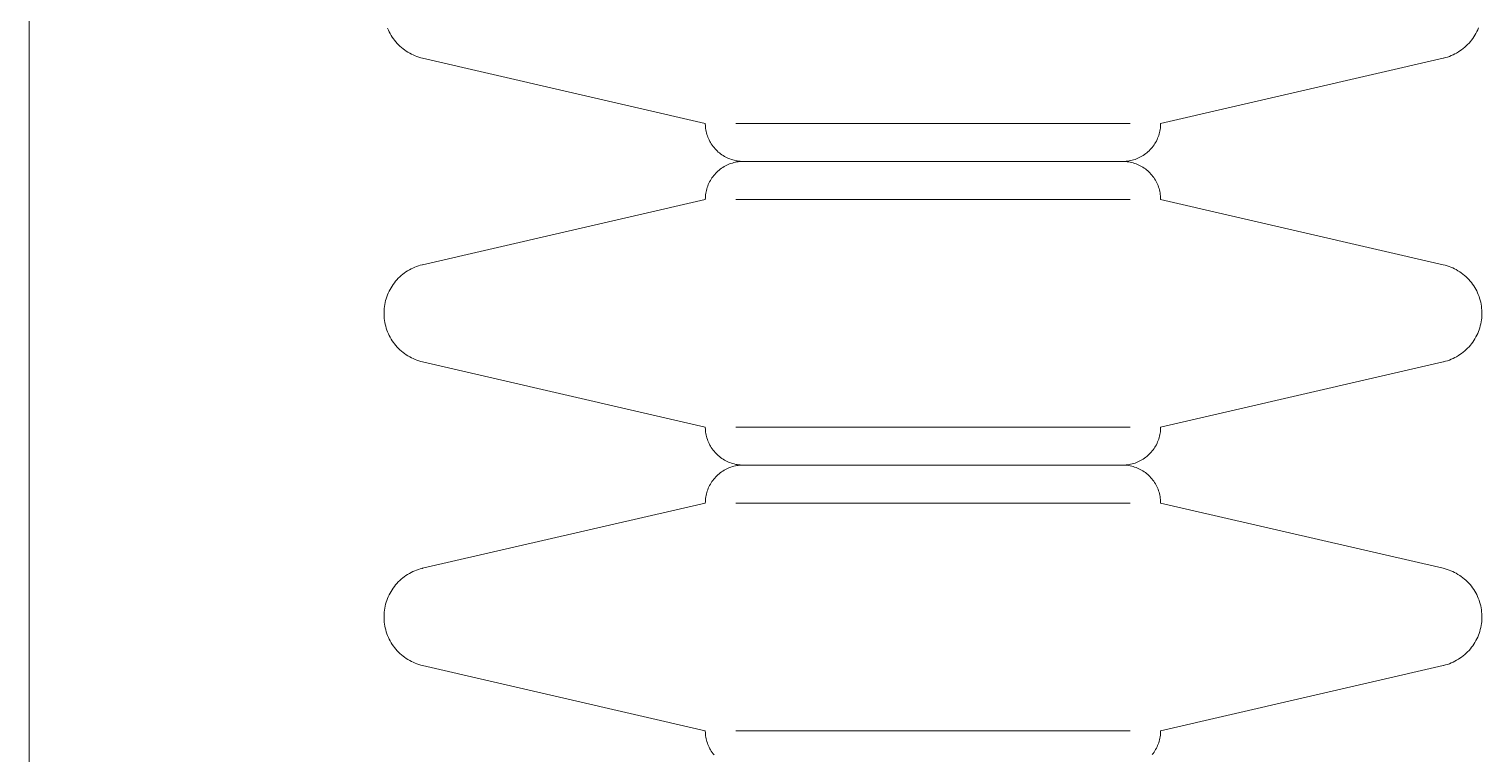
# Model space of a CAD drawing. Header units: inches. Extents: x 11834 to 13024, y -8101 to -6934.
# Drawn here: x 12424.883 to 12427.276, y -7345.261 to -7344.067 of the extents above; entities that cross this region are included whole.
import ezdxf

# ---------------------------------------------------------------- set-up
doc = ezdxf.new("R2010")
doc.units = ezdxf.units.IN
doc.header["$MEASUREMENT"] = 0
doc.layers.add('A-GENM', color=13, linetype='Continuous', lineweight=9)

# ---------------------------------------------------------------- blocks, each defined once
blk = doc.blocks.new('Foosball Table - Foosball Table-6977012-FIRST FLOOR POWER _ SIGNAL')
at = {"layer": 'A-GENM'}
for p, q in [((-28, 12.0221), (-28, -12.0221)), ((-27.3517, 2.42), (-26.8861, 2.3125)), ((-26.1361, 2.3125), (-25.6705, 2.42)), ((-26.8358, 2.3125), (-26.5111, 2.3125)), ((-26.5111, 2.3125), (-26.1863, 2.3125)), ((-26.8861, 2.1875), (-27.3517, 2.08)), ((-26.8358, 2.1875), (-26.5111, 2.1875)), ((-26.5111, 2.1875), (-26.1863, 2.1875)), ((-25.6705, 2.08), (-26.1361, 2.1875)), ((-27.3517, 1.92), (-26.8861, 1.8125)), ((-26.1361, 1.8125), (-25.6705, 1.92)), ((-26.8358, 1.8125), (-26.5111, 1.8125)), ((-26.5111, 1.8125), (-26.1863, 1.8125)), ((-26.8861, 1.6875), (-27.3517, 1.58)), ((-26.8358, 1.6875), (-26.5111, 1.6875)), ((-26.5111, 1.6875), (-26.1863, 1.6875)), ((-25.6705, 1.58), (-26.1361, 1.6875)), ((-27.3517, 1.42), (-26.8861, 1.3125)), ((-26.1361, 1.3125), (-25.6705, 1.42)), ((-26.8358, 1.3125), (-26.5111, 1.3125)), ((-26.5111, 1.3125), (-26.1863, 1.3125))]:
    blk.add_line(p, q, dxfattribs=at)
at = {"layer": 'A-GENM', "flags": 128}
for points in [[(-27.3517, 2.42), (-27.3548, 2.4208), (-27.358, 2.4217), (-27.3611, 2.4228), (-27.3642, 2.424), (-27.3672, 2.4253), (-27.3701, 2.4267), (-27.373, 2.4282), (-27.3759, 2.4299), (-27.3787, 2.4316), (-27.3814, 2.4335), (-27.384, 2.4355), (-27.3865, 2.4376), (-27.389, 2.4397), (-27.3913, 2.442), (-27.3936, 2.4444), (-27.3958, 2.4469), (-27.3979, 2.4494), (-27.3998, 2.452), (-27.4017, 2.4547), (-27.4034, 2.4575), (-27.4051, 2.4604), (-27.4066, 2.4633), (-27.408, 2.4662), (-27.4093, 2.4692)], [(-25.6126, 2.4698), (-25.6138, 2.4668), (-25.6152, 2.4638), (-25.6167, 2.4609), (-25.6184, 2.4581), (-25.6201, 2.4553), (-25.6219, 2.4525), (-25.6239, 2.4499), (-25.6259, 2.4473), (-25.6281, 2.4449), (-25.6304, 2.4425), (-25.6327, 2.4402), (-25.6351, 2.438), (-25.6377, 2.4359), (-25.6403, 2.4339), (-25.643, 2.432), (-25.6457, 2.4302), (-25.6485, 2.4285), (-25.6514, 2.427), (-25.6544, 2.4255), (-25.6574, 2.4242), (-25.6604, 2.423), (-25.6635, 2.4219), (-25.6667, 2.421), (-25.6699, 2.4201), (-25.6705, 2.42)], [(-26.8236, 2.25), (-26.8261, 2.25), (-26.8286, 2.2502), (-26.8311, 2.2504), (-26.8335, 2.2508), (-26.836, 2.2512), (-26.8384, 2.2518), (-26.8408, 2.2524), (-26.8432, 2.2532), (-26.8456, 2.254), (-26.8479, 2.2549), (-26.8502, 2.256), (-26.8524, 2.2571), (-26.8546, 2.2583), (-26.8568, 2.2595), (-26.8589, 2.2609), (-26.8609, 2.2624), (-26.8629, 2.2639), (-26.8648, 2.2655), (-26.8666, 2.2672), (-26.8684, 2.269), (-26.8701, 2.2708), (-26.8717, 2.2727), (-26.8733, 2.2746), (-26.8748, 2.2767), (-26.8762, 2.2787), (-26.8775, 2.2809), (-26.8787, 2.283), (-26.8798, 2.2853), (-26.8809, 2.2875), (-26.8818, 2.2899), (-26.8827, 2.2922), (-26.8834, 2.2946), (-26.8841, 2.297), (-26.8847, 2.2994), (-26.8852, 2.3019), (-26.8855, 2.3043), (-26.8858, 2.3068), (-26.886, 2.3093), (-26.8861, 2.3118), (-26.8861, 2.3125)], [(-26.1361, 2.3125), (-26.1361, 2.31), (-26.1363, 2.3075), (-26.1365, 2.305), (-26.1369, 2.3025), (-26.1373, 2.3001), (-26.1379, 2.2976), (-26.1385, 2.2952), (-26.1392, 2.2928), (-26.1401, 2.2905), (-26.141, 2.2882), (-26.142, 2.2859), (-26.1431, 2.2836), (-26.1443, 2.2814), (-26.1456, 2.2793), (-26.147, 2.2772), (-26.1484, 2.2752), (-26.15, 2.2732), (-26.1516, 2.2713), (-26.1533, 2.2694), (-26.155, 2.2677), (-26.1569, 2.266), (-26.1587, 2.2643), (-26.1607, 2.2628), (-26.1627, 2.2613), (-26.1648, 2.2599), (-26.1669, 2.2586), (-26.1691, 2.2574), (-26.1713, 2.2562), (-26.1736, 2.2552), (-26.1759, 2.2542), (-26.1783, 2.2534), (-26.1807, 2.2526), (-26.1831, 2.252), (-26.1855, 2.2514), (-26.1879, 2.2509), (-26.1904, 2.2505), (-26.1929, 2.2503), (-26.1954, 2.2501), (-26.1979, 2.25), (-26.1986, 2.25)], [(-26.8861, 2.1875), (-26.886, 2.19), (-26.8859, 2.1925), (-26.8856, 2.195), (-26.8853, 2.1975), (-26.8848, 2.1999), (-26.8843, 2.2024), (-26.8836, 2.2048), (-26.8829, 2.2072), (-26.8821, 2.2095), (-26.8811, 2.2118), (-26.8801, 2.2141), (-26.879, 2.2164), (-26.8778, 2.2186), (-26.8765, 2.2207), (-26.8752, 2.2228), (-26.8737, 2.2248), (-26.8722, 2.2268), (-26.8706, 2.2287), (-26.8689, 2.2306), (-26.8671, 2.2323), (-26.8653, 2.234), (-26.8634, 2.2357), (-26.8614, 2.2372), (-26.8594, 2.2387), (-26.8573, 2.2401), (-26.8552, 2.2414), (-26.853, 2.2426), (-26.8508, 2.2438), (-26.8485, 2.2448), (-26.8462, 2.2458), (-26.8439, 2.2466), (-26.8415, 2.2474), (-26.8391, 2.248), (-26.8366, 2.2486), (-26.8342, 2.2491), (-26.8317, 2.2495), (-26.8292, 2.2497), (-26.8267, 2.2499), (-26.8242, 2.25), (-26.8236, 2.25)], [(-26.5111, 2.25), (-26.5236, 2.25), (-26.536, 2.25), (-26.5485, 2.25), (-26.5609, 2.25), (-26.5732, 2.25), (-26.5854, 2.25), (-26.5974, 2.25), (-26.6094, 2.25), (-26.6212, 2.25), (-26.6328, 2.25), (-26.6442, 2.25), (-26.6554, 2.25), (-26.6663, 2.25), (-26.6771, 2.25), (-26.6875, 2.25), (-26.6977, 2.25), (-26.7076, 2.25), (-26.7171, 2.25), (-26.7264, 2.25), (-26.7352, 2.25), (-26.7438, 2.25), (-26.7519, 2.25), (-26.7597, 2.25), (-26.7671, 2.25), (-26.774, 2.25), (-26.7806, 2.25), (-26.7867, 2.25), (-26.7924, 2.25), (-26.7976, 2.25), (-26.8023, 2.25), (-26.8066, 2.25), (-26.8105, 2.25), (-26.8138, 2.25), (-26.8167, 2.25), (-26.819, 2.25), (-26.8209, 2.25), (-26.8223, 2.25), (-26.8232, 2.25), (-26.8236, 2.25)], [(-26.8236, 2.25), (-26.8233, 2.25), (-26.8226, 2.25), (-26.8213, 2.25), (-26.8196, 2.25), (-26.8173, 2.25), (-26.8146, 2.25), (-26.8114, 2.25), (-26.8077, 2.25), (-26.8035, 2.25), (-26.7989, 2.25), (-26.7938, 2.25), (-26.7883, 2.25), (-26.7823, 2.25), (-26.7758, 2.25), (-26.769, 2.25), (-26.7617, 2.25), (-26.7541, 2.25), (-26.746, 2.25), (-26.7376, 2.25), (-26.7288, 2.25), (-26.7197, 2.25), (-26.7102, 2.25), (-26.7004, 2.25), (-26.6903, 2.25), (-26.6799, 2.25), (-26.6693, 2.25), (-26.6584, 2.25), (-26.6472, 2.25), (-26.6359, 2.25)], [(-26.6328, 2.25), (-26.6442, 2.25), (-26.6554, 2.25), (-26.6663, 2.25), (-26.6771, 2.25), (-26.6875, 2.25), (-26.6977, 2.25), (-26.7076, 2.25), (-26.7171, 2.25), (-26.7264, 2.25), (-26.7352, 2.25), (-26.7438, 2.25), (-26.7519, 2.25), (-26.7597, 2.25), (-26.7671, 2.25), (-26.774, 2.25), (-26.7806, 2.25), (-26.7867, 2.25), (-26.7924, 2.25), (-26.7976, 2.25), (-26.8023, 2.25), (-26.8066, 2.25), (-26.8105, 2.25), (-26.8138, 2.25), (-26.8167, 2.25), (-26.819, 2.25), (-26.8209, 2.25), (-26.8223, 2.25), (-26.8232, 2.25), (-26.8236, 2.25)], [(-26.8236, 2.25), (-26.8233, 2.25), (-26.8226, 2.25), (-26.8213, 2.25), (-26.8196, 2.25), (-26.8173, 2.25), (-26.8146, 2.25), (-26.8114, 2.25), (-26.8077, 2.25), (-26.8035, 2.25), (-26.7989, 2.25), (-26.7938, 2.25), (-26.7883, 2.25), (-26.7823, 2.25), (-26.7758, 2.25), (-26.769, 2.25), (-26.7617, 2.25), (-26.7541, 2.25), (-26.746, 2.25), (-26.7376, 2.25), (-26.7288, 2.25), (-26.7197, 2.25), (-26.7102, 2.25), (-26.7004, 2.25), (-26.6903, 2.25), (-26.6799, 2.25), (-26.6693, 2.25), (-26.6584, 2.25), (-26.6472, 2.25), (-26.6359, 2.25), (-26.6243, 2.25), (-26.6126, 2.25), (-26.6007, 2.25), (-26.5886, 2.25), (-26.5765, 2.25), (-26.5642, 2.25), (-26.5518, 2.25), (-26.5394, 2.25), (-26.5269, 2.25), (-26.5144, 2.25), (-26.5111, 2.25)], [(-26.1986, 2.25), (-26.1988, 2.25), (-26.1996, 2.25), (-26.2008, 2.25), (-26.2026, 2.25), (-26.2048, 2.25), (-26.2075, 2.25), (-26.2107, 2.25), (-26.2144, 2.25), (-26.2186, 2.25), (-26.2232, 2.25), (-26.2283, 2.25), (-26.2339, 2.25), (-26.2399, 2.25), (-26.2463, 2.25), (-26.2532, 2.25), (-26.2604, 2.25), (-26.2681, 2.25), (-26.2761, 2.25), (-26.2846, 2.25), (-26.2933, 2.25), (-26.3025, 2.25), (-26.312, 2.25), (-26.3218, 2.25), (-26.3318, 2.25), (-26.3422, 2.25), (-26.3529, 2.25), (-26.3638, 2.25), (-26.3749, 2.25), (-26.3863, 2.25), (-26.3978, 2.25), (-26.4096, 2.25), (-26.4215, 2.25), (-26.4335, 2.25), (-26.4457, 2.25), (-26.458, 2.25), (-26.4703, 2.25), (-26.4827, 2.25), (-26.4952, 2.25), (-26.5077, 2.25), (-26.5111, 2.25)], [(-26.5111, 2.25), (-26.4986, 2.25), (-26.4861, 2.25), (-26.4737, 2.25), (-26.4613, 2.25), (-26.449, 2.25), (-26.4368, 2.25), (-26.4247, 2.25), (-26.4128, 2.25), (-26.401, 2.25), (-26.3894, 2.25), (-26.378, 2.25), (-26.3668, 2.25), (-26.3558, 2.25), (-26.3451, 2.25), (-26.3346, 2.25), (-26.3244, 2.25), (-26.3146, 2.25), (-26.305, 2.25), (-26.2958, 2.25), (-26.2869, 2.25), (-26.2784, 2.25), (-26.2702, 2.25), (-26.2624, 2.25), (-26.2551, 2.25), (-26.2481, 2.25), (-26.2416, 2.25), (-26.2355, 2.25), (-26.2298, 2.25), (-26.2246, 2.25), (-26.2198, 2.25), (-26.2155, 2.25), (-26.2117, 2.25), (-26.2083, 2.25), (-26.2055, 2.25), (-26.2031, 2.25), (-26.2012, 2.25), (-26.1999, 2.25), (-26.199, 2.25), (-26.1986, 2.25)], [(-26.3894, 2.25), (-26.378, 2.25), (-26.3668, 2.25), (-26.3558, 2.25), (-26.3451, 2.25), (-26.3346, 2.25), (-26.3244, 2.25), (-26.3146, 2.25), (-26.305, 2.25), (-26.2958, 2.25), (-26.2869, 2.25), (-26.2784, 2.25), (-26.2702, 2.25), (-26.2624, 2.25), (-26.2551, 2.25), (-26.2481, 2.25), (-26.2416, 2.25), (-26.2355, 2.25), (-26.2298, 2.25), (-26.2246, 2.25), (-26.2198, 2.25), (-26.2155, 2.25), (-26.2117, 2.25), (-26.2083, 2.25), (-26.2055, 2.25), (-26.2031, 2.25), (-26.2012, 2.25), (-26.1999, 2.25), (-26.199, 2.25), (-26.1986, 2.25)], [(-26.1986, 2.25), (-26.1988, 2.25), (-26.1996, 2.25), (-26.2008, 2.25), (-26.2026, 2.25), (-26.2048, 2.25), (-26.2075, 2.25), (-26.2107, 2.25), (-26.2144, 2.25), (-26.2186, 2.25), (-26.2232, 2.25), (-26.2283, 2.25), (-26.2339, 2.25), (-26.2399, 2.25), (-26.2463, 2.25), (-26.2532, 2.25), (-26.2604, 2.25), (-26.2681, 2.25), (-26.2761, 2.25), (-26.2846, 2.25), (-26.2933, 2.25), (-26.3025, 2.25), (-26.312, 2.25), (-26.3218, 2.25), (-26.3318, 2.25), (-26.3422, 2.25), (-26.3529, 2.25), (-26.3638, 2.25), (-26.3749, 2.25), (-26.3863, 2.25)], [(-26.1986, 2.25), (-26.1961, 2.25), (-26.1936, 2.2498), (-26.1911, 2.2496), (-26.1886, 2.2492), (-26.1862, 2.2488), (-26.1837, 2.2482), (-26.1813, 2.2476), (-26.1789, 2.2468), (-26.1766, 2.246), (-26.1742, 2.2451), (-26.1719, 2.244), (-26.1697, 2.2429), (-26.1675, 2.2417), (-26.1654, 2.2405), (-26.1633, 2.2391), (-26.1612, 2.2376), (-26.1593, 2.2361), (-26.1574, 2.2345), (-26.1555, 2.2328), (-26.1537, 2.231), (-26.152, 2.2292), (-26.1504, 2.2273), (-26.1488, 2.2254), (-26.1474, 2.2233), (-26.146, 2.2213), (-26.1447, 2.2191), (-26.1434, 2.217), (-26.1423, 2.2147), (-26.1413, 2.2125), (-26.1403, 2.2101), (-26.1395, 2.2078), (-26.1387, 2.2054), (-26.138, 2.203), (-26.1375, 2.2006), (-26.137, 2.1981), (-26.1366, 2.1957), (-26.1363, 2.1932), (-26.1362, 2.1907), (-26.1361, 2.1882), (-26.1361, 2.1875)], [(-27.3517, 1.92), (-27.3548, 1.9208), (-27.358, 1.9217), (-27.3611, 1.9228), (-27.3642, 1.924), (-27.3672, 1.9253), (-27.3701, 1.9267), (-27.373, 1.9282), (-27.3759, 1.9299), (-27.3787, 1.9316), (-27.3814, 1.9335), (-27.384, 1.9355), (-27.3865, 1.9376), (-27.389, 1.9397), (-27.3913, 1.942), (-27.3936, 1.9444), (-27.3958, 1.9469), (-27.3979, 1.9494), (-27.3998, 1.952), (-27.4017, 1.9547), (-27.4034, 1.9575), (-27.4051, 1.9604), (-27.4066, 1.9633), (-27.408, 1.9662), (-27.4093, 1.9692), (-27.4105, 1.9723), (-27.4115, 1.9754), (-27.4125, 1.9786), (-27.4132, 1.9818), (-27.4139, 1.985), (-27.4145, 1.9882), (-27.4149, 1.9915), (-27.4151, 1.9948), (-27.4153, 1.998), (-27.4153, 2.0013), (-27.4152, 2.0046), (-27.4149, 2.0079), (-27.4145, 2.0111), (-27.414, 2.0144), (-27.4134, 2.0176), (-27.4126, 2.0208), (-27.4117, 2.024), (-27.4107, 2.0271), (-27.4096, 2.0302), (-27.4083, 2.0332), (-27.4069, 2.0362), (-27.4054, 2.0391), (-27.4038, 2.0419), (-27.402, 2.0447), (-27.4002, 2.0475), (-27.3983, 2.0501), (-27.3962, 2.0527), (-27.394, 2.0551), (-27.3918, 2.0575), (-27.3894, 2.0598), (-27.387, 2.062), (-27.3845, 2.0641), (-27.3819, 2.0661), (-27.3792, 2.068), (-27.3764, 2.0698), (-27.3736, 2.0715), (-27.3707, 2.073), (-27.3678, 2.0745), (-27.3648, 2.0758), (-27.3617, 2.077), (-27.3586, 2.0781), (-27.3555, 2.079), (-27.3523, 2.0799), (-27.3517, 2.08)], [(-25.6705, 2.08), (-25.6673, 2.0792), (-25.6642, 2.0783), (-25.661, 2.0772), (-25.658, 2.076), (-25.655, 2.0747), (-25.652, 2.0733), (-25.6491, 2.0718), (-25.6463, 2.0701), (-25.6435, 2.0684), (-25.6408, 2.0665), (-25.6382, 2.0645), (-25.6356, 2.0624), (-25.6332, 2.0603), (-25.6308, 2.058), (-25.6285, 2.0556), (-25.6264, 2.0531), (-25.6243, 2.0506), (-25.6223, 2.048), (-25.6204, 2.0453), (-25.6187, 2.0425), (-25.617, 2.0396), (-25.6155, 2.0367), (-25.6141, 2.0338), (-25.6128, 2.0308), (-25.6116, 2.0277), (-25.6106, 2.0246), (-25.6097, 2.0214), (-25.6089, 2.0182), (-25.6082, 2.015), (-25.6077, 2.0118), (-25.6073, 2.0085), (-25.607, 2.0052), (-25.6069, 2.002), (-25.6069, 1.9987), (-25.607, 1.9954), (-25.6072, 1.9921), (-25.6076, 1.9889), (-25.6081, 1.9856), (-25.6088, 1.9824), (-25.6095, 1.9792), (-25.6104, 1.976), (-25.6114, 1.9729), (-25.6126, 1.9698), (-25.6138, 1.9668), (-25.6152, 1.9638), (-25.6167, 1.9609), (-25.6184, 1.9581), (-25.6201, 1.9553), (-25.6219, 1.9525), (-25.6239, 1.9499), (-25.6259, 1.9473), (-25.6281, 1.9449), (-25.6304, 1.9425), (-25.6327, 1.9402), (-25.6351, 1.938), (-25.6377, 1.9359), (-25.6403, 1.9339), (-25.643, 1.932), (-25.6457, 1.9302), (-25.6485, 1.9285), (-25.6514, 1.927), (-25.6544, 1.9255), (-25.6574, 1.9242), (-25.6604, 1.923), (-25.6635, 1.9219), (-25.6667, 1.921), (-25.6699, 1.9201), (-25.6705, 1.92)], [(-26.8236, 1.75), (-26.8261, 1.75), (-26.8286, 1.7502), (-26.8311, 1.7504), (-26.8335, 1.7508), (-26.836, 1.7512), (-26.8384, 1.7518), (-26.8408, 1.7524), (-26.8432, 1.7532), (-26.8456, 1.754), (-26.8479, 1.7549), (-26.8502, 1.756), (-26.8524, 1.7571), (-26.8546, 1.7583), (-26.8568, 1.7595), (-26.8589, 1.7609), (-26.8609, 1.7624), (-26.8629, 1.7639), (-26.8648, 1.7655), (-26.8666, 1.7672), (-26.8684, 1.769), (-26.8701, 1.7708), (-26.8717, 1.7727), (-26.8733, 1.7746), (-26.8748, 1.7767), (-26.8762, 1.7787), (-26.8775, 1.7809), (-26.8787, 1.783), (-26.8798, 1.7853), (-26.8809, 1.7875), (-26.8818, 1.7899), (-26.8827, 1.7922), (-26.8834, 1.7946), (-26.8841, 1.797), (-26.8847, 1.7994), (-26.8852, 1.8019), (-26.8855, 1.8043), (-26.8858, 1.8068), (-26.886, 1.8093), (-26.8861, 1.8118), (-26.8861, 1.8125)], [(-26.1361, 1.8125), (-26.1361, 1.81), (-26.1363, 1.8075), (-26.1365, 1.805), (-26.1369, 1.8025), (-26.1373, 1.8001), (-26.1379, 1.7976), (-26.1385, 1.7952), (-26.1392, 1.7928), (-26.1401, 1.7905), (-26.141, 1.7882), (-26.142, 1.7859), (-26.1431, 1.7836), (-26.1443, 1.7814), (-26.1456, 1.7793), (-26.147, 1.7772), (-26.1484, 1.7752), (-26.15, 1.7732), (-26.1516, 1.7713), (-26.1533, 1.7694), (-26.155, 1.7677), (-26.1569, 1.766), (-26.1587, 1.7643), (-26.1607, 1.7628), (-26.1627, 1.7613), (-26.1648, 1.7599), (-26.1669, 1.7586), (-26.1691, 1.7574), (-26.1713, 1.7562), (-26.1736, 1.7552), (-26.1759, 1.7542), (-26.1783, 1.7534), (-26.1807, 1.7526), (-26.1831, 1.752), (-26.1855, 1.7514), (-26.1879, 1.7509), (-26.1904, 1.7505), (-26.1929, 1.7503), (-26.1954, 1.7501), (-26.1979, 1.75), (-26.1986, 1.75)], [(-26.8861, 1.6875), (-26.886, 1.69), (-26.8859, 1.6925), (-26.8856, 1.695), (-26.8853, 1.6975), (-26.8848, 1.6999), (-26.8843, 1.7024), (-26.8836, 1.7048), (-26.8829, 1.7072), (-26.8821, 1.7095), (-26.8811, 1.7118), (-26.8801, 1.7141), (-26.879, 1.7164), (-26.8778, 1.7186), (-26.8765, 1.7207), (-26.8752, 1.7228), (-26.8737, 1.7248), (-26.8722, 1.7268), (-26.8706, 1.7287), (-26.8689, 1.7306), (-26.8671, 1.7323), (-26.8653, 1.734), (-26.8634, 1.7357), (-26.8614, 1.7372), (-26.8594, 1.7387), (-26.8573, 1.7401), (-26.8552, 1.7414), (-26.853, 1.7426), (-26.8508, 1.7438), (-26.8485, 1.7448), (-26.8462, 1.7458), (-26.8439, 1.7466), (-26.8415, 1.7474), (-26.8391, 1.748), (-26.8366, 1.7486), (-26.8342, 1.7491), (-26.8317, 1.7495), (-26.8292, 1.7497), (-26.8267, 1.7499), (-26.8242, 1.75), (-26.8236, 1.75)], [(-26.5111, 1.75), (-26.5236, 1.75), (-26.536, 1.75), (-26.5485, 1.75), (-26.5609, 1.75), (-26.5732, 1.75), (-26.5854, 1.75), (-26.5974, 1.75), (-26.6094, 1.75), (-26.6212, 1.75), (-26.6328, 1.75), (-26.6442, 1.75), (-26.6554, 1.75), (-26.6663, 1.75), (-26.6771, 1.75), (-26.6875, 1.75), (-26.6977, 1.75), (-26.7076, 1.75), (-26.7171, 1.75), (-26.7264, 1.75), (-26.7352, 1.75), (-26.7438, 1.75), (-26.7519, 1.75), (-26.7597, 1.75), (-26.7671, 1.75), (-26.774, 1.75), (-26.7806, 1.75), (-26.7867, 1.75), (-26.7924, 1.75), (-26.7976, 1.75), (-26.8023, 1.75), (-26.8066, 1.75), (-26.8105, 1.75), (-26.8138, 1.75), (-26.8167, 1.75), (-26.819, 1.75), (-26.8209, 1.75), (-26.8223, 1.75), (-26.8232, 1.75), (-26.8236, 1.75)], [(-26.8236, 1.75), (-26.8233, 1.75), (-26.8226, 1.75), (-26.8213, 1.75), (-26.8196, 1.75), (-26.8173, 1.75), (-26.8146, 1.75), (-26.8114, 1.75), (-26.8077, 1.75), (-26.8035, 1.75), (-26.7989, 1.75), (-26.7938, 1.75), (-26.7883, 1.75), (-26.7823, 1.75), (-26.7758, 1.75), (-26.769, 1.75), (-26.7617, 1.75), (-26.7541, 1.75), (-26.746, 1.75), (-26.7376, 1.75), (-26.7288, 1.75), (-26.7197, 1.75), (-26.7102, 1.75), (-26.7004, 1.75), (-26.6903, 1.75), (-26.6799, 1.75), (-26.6693, 1.75), (-26.6584, 1.75), (-26.6472, 1.75), (-26.6359, 1.75)], [(-26.6328, 1.75), (-26.6442, 1.75), (-26.6554, 1.75), (-26.6663, 1.75), (-26.6771, 1.75), (-26.6875, 1.75), (-26.6977, 1.75), (-26.7076, 1.75), (-26.7171, 1.75), (-26.7264, 1.75), (-26.7352, 1.75), (-26.7438, 1.75), (-26.7519, 1.75), (-26.7597, 1.75), (-26.7671, 1.75), (-26.774, 1.75), (-26.7806, 1.75), (-26.7867, 1.75), (-26.7924, 1.75), (-26.7976, 1.75), (-26.8023, 1.75), (-26.8066, 1.75), (-26.8105, 1.75), (-26.8138, 1.75), (-26.8167, 1.75), (-26.819, 1.75), (-26.8209, 1.75), (-26.8223, 1.75), (-26.8232, 1.75), (-26.8236, 1.75)], [(-26.8236, 1.75), (-26.8233, 1.75), (-26.8226, 1.75), (-26.8213, 1.75), (-26.8196, 1.75), (-26.8173, 1.75), (-26.8146, 1.75), (-26.8114, 1.75), (-26.8077, 1.75), (-26.8035, 1.75), (-26.7989, 1.75), (-26.7938, 1.75), (-26.7883, 1.75), (-26.7823, 1.75), (-26.7758, 1.75), (-26.769, 1.75), (-26.7617, 1.75), (-26.7541, 1.75), (-26.746, 1.75), (-26.7376, 1.75), (-26.7288, 1.75), (-26.7197, 1.75), (-26.7102, 1.75), (-26.7004, 1.75), (-26.6903, 1.75), (-26.6799, 1.75), (-26.6693, 1.75), (-26.6584, 1.75), (-26.6472, 1.75), (-26.6359, 1.75), (-26.6243, 1.75), (-26.6126, 1.75), (-26.6007, 1.75), (-26.5886, 1.75), (-26.5765, 1.75), (-26.5642, 1.75), (-26.5518, 1.75), (-26.5394, 1.75), (-26.5269, 1.75), (-26.5144, 1.75), (-26.5111, 1.75)], [(-26.1986, 1.75), (-26.1988, 1.75), (-26.1996, 1.75), (-26.2008, 1.75), (-26.2026, 1.75), (-26.2048, 1.75), (-26.2075, 1.75), (-26.2107, 1.75), (-26.2144, 1.75), (-26.2186, 1.75), (-26.2232, 1.75), (-26.2283, 1.75), (-26.2339, 1.75), (-26.2399, 1.75), (-26.2463, 1.75), (-26.2532, 1.75), (-26.2604, 1.75), (-26.2681, 1.75), (-26.2761, 1.75), (-26.2846, 1.75), (-26.2933, 1.75), (-26.3025, 1.75), (-26.312, 1.75), (-26.3218, 1.75), (-26.3318, 1.75), (-26.3422, 1.75), (-26.3529, 1.75), (-26.3638, 1.75), (-26.3749, 1.75), (-26.3863, 1.75), (-26.3978, 1.75), (-26.4096, 1.75), (-26.4215, 1.75), (-26.4335, 1.75), (-26.4457, 1.75), (-26.458, 1.75), (-26.4703, 1.75), (-26.4827, 1.75), (-26.4952, 1.75), (-26.5077, 1.75), (-26.5111, 1.75)], [(-26.5111, 1.75), (-26.4986, 1.75), (-26.4861, 1.75), (-26.4737, 1.75), (-26.4613, 1.75), (-26.449, 1.75), (-26.4368, 1.75), (-26.4247, 1.75), (-26.4128, 1.75), (-26.401, 1.75), (-26.3894, 1.75), (-26.378, 1.75), (-26.3668, 1.75), (-26.3558, 1.75), (-26.3451, 1.75), (-26.3346, 1.75), (-26.3244, 1.75), (-26.3146, 1.75), (-26.305, 1.75), (-26.2958, 1.75), (-26.2869, 1.75), (-26.2784, 1.75), (-26.2702, 1.75), (-26.2624, 1.75), (-26.2551, 1.75), (-26.2481, 1.75), (-26.2416, 1.75), (-26.2355, 1.75), (-26.2298, 1.75), (-26.2246, 1.75), (-26.2198, 1.75), (-26.2155, 1.75), (-26.2117, 1.75), (-26.2083, 1.75), (-26.2055, 1.75), (-26.2031, 1.75), (-26.2012, 1.75), (-26.1999, 1.75), (-26.199, 1.75), (-26.1986, 1.75)], [(-26.3894, 1.75), (-26.378, 1.75), (-26.3668, 1.75), (-26.3558, 1.75), (-26.3451, 1.75), (-26.3346, 1.75), (-26.3244, 1.75), (-26.3146, 1.75), (-26.305, 1.75), (-26.2958, 1.75), (-26.2869, 1.75), (-26.2784, 1.75), (-26.2702, 1.75), (-26.2624, 1.75), (-26.2551, 1.75), (-26.2481, 1.75), (-26.2416, 1.75), (-26.2355, 1.75), (-26.2298, 1.75), (-26.2246, 1.75), (-26.2198, 1.75), (-26.2155, 1.75), (-26.2117, 1.75), (-26.2083, 1.75), (-26.2055, 1.75), (-26.2031, 1.75), (-26.2012, 1.75), (-26.1999, 1.75), (-26.199, 1.75), (-26.1986, 1.75)], [(-26.1986, 1.75), (-26.1988, 1.75), (-26.1996, 1.75), (-26.2008, 1.75), (-26.2026, 1.75), (-26.2048, 1.75), (-26.2075, 1.75), (-26.2107, 1.75), (-26.2144, 1.75), (-26.2186, 1.75), (-26.2232, 1.75), (-26.2283, 1.75), (-26.2339, 1.75), (-26.2399, 1.75), (-26.2463, 1.75), (-26.2532, 1.75), (-26.2604, 1.75), (-26.2681, 1.75), (-26.2761, 1.75), (-26.2846, 1.75), (-26.2933, 1.75), (-26.3025, 1.75), (-26.312, 1.75), (-26.3218, 1.75), (-26.3318, 1.75), (-26.3422, 1.75), (-26.3529, 1.75), (-26.3638, 1.75), (-26.3749, 1.75), (-26.3863, 1.75)], [(-26.1986, 1.75), (-26.1961, 1.75), (-26.1936, 1.7498), (-26.1911, 1.7496), (-26.1886, 1.7492), (-26.1862, 1.7488), (-26.1837, 1.7482), (-26.1813, 1.7476), (-26.1789, 1.7468), (-26.1766, 1.746), (-26.1742, 1.7451), (-26.1719, 1.744), (-26.1697, 1.7429), (-26.1675, 1.7417), (-26.1654, 1.7405), (-26.1633, 1.7391), (-26.1612, 1.7376), (-26.1593, 1.7361), (-26.1574, 1.7345), (-26.1555, 1.7328), (-26.1537, 1.731), (-26.152, 1.7292), (-26.1504, 1.7273), (-26.1488, 1.7254), (-26.1474, 1.7233), (-26.146, 1.7213), (-26.1447, 1.7191), (-26.1434, 1.717), (-26.1423, 1.7147), (-26.1413, 1.7125), (-26.1403, 1.7101), (-26.1395, 1.7078), (-26.1387, 1.7054), (-26.138, 1.703), (-26.1375, 1.7006), (-26.137, 1.6981), (-26.1366, 1.6957), (-26.1363, 1.6932), (-26.1362, 1.6907), (-26.1361, 1.6882), (-26.1361, 1.6875)], [(-27.3517, 1.42), (-27.3548, 1.4208), (-27.358, 1.4217), (-27.3611, 1.4228), (-27.3642, 1.424), (-27.3672, 1.4253), (-27.3701, 1.4267), (-27.373, 1.4282), (-27.3759, 1.4299), (-27.3787, 1.4316), (-27.3814, 1.4335), (-27.384, 1.4355), (-27.3865, 1.4376), (-27.389, 1.4397), (-27.3913, 1.442), (-27.3936, 1.4444), (-27.3958, 1.4469), (-27.3979, 1.4494), (-27.3998, 1.452), (-27.4017, 1.4547), (-27.4034, 1.4575), (-27.4051, 1.4604), (-27.4066, 1.4633), (-27.408, 1.4662), (-27.4093, 1.4692), (-27.4105, 1.4723), (-27.4115, 1.4754), (-27.4125, 1.4786), (-27.4132, 1.4818), (-27.4139, 1.485), (-27.4145, 1.4882), (-27.4149, 1.4915), (-27.4151, 1.4948), (-27.4153, 1.498), (-27.4153, 1.5013), (-27.4152, 1.5046), (-27.4149, 1.5079), (-27.4145, 1.5111), (-27.414, 1.5144), (-27.4134, 1.5176), (-27.4126, 1.5208), (-27.4117, 1.524), (-27.4107, 1.5271), (-27.4096, 1.5302), (-27.4083, 1.5332), (-27.4069, 1.5362), (-27.4054, 1.5391), (-27.4038, 1.5419), (-27.402, 1.5447), (-27.4002, 1.5475), (-27.3983, 1.5501), (-27.3962, 1.5527), (-27.394, 1.5551), (-27.3918, 1.5575), (-27.3894, 1.5598), (-27.387, 1.562), (-27.3845, 1.5641), (-27.3819, 1.5661), (-27.3792, 1.568), (-27.3764, 1.5698), (-27.3736, 1.5715), (-27.3707, 1.573), (-27.3678, 1.5745), (-27.3648, 1.5758), (-27.3617, 1.577), (-27.3586, 1.5781), (-27.3555, 1.579), (-27.3523, 1.5799), (-27.3517, 1.58)], [(-25.6705, 1.58), (-25.6673, 1.5792), (-25.6642, 1.5783), (-25.661, 1.5772), (-25.658, 1.576), (-25.655, 1.5747), (-25.652, 1.5733), (-25.6491, 1.5718), (-25.6463, 1.5701), (-25.6435, 1.5684), (-25.6408, 1.5665), (-25.6382, 1.5645), (-25.6356, 1.5624), (-25.6332, 1.5603), (-25.6308, 1.558), (-25.6285, 1.5556), (-25.6264, 1.5531), (-25.6243, 1.5506), (-25.6223, 1.548), (-25.6204, 1.5453), (-25.6187, 1.5425), (-25.617, 1.5396), (-25.6155, 1.5367), (-25.6141, 1.5338), (-25.6128, 1.5308), (-25.6116, 1.5277), (-25.6106, 1.5246), (-25.6097, 1.5214), (-25.6089, 1.5182), (-25.6082, 1.515), (-25.6077, 1.5118), (-25.6073, 1.5085), (-25.607, 1.5052), (-25.6069, 1.502), (-25.6069, 1.4987), (-25.607, 1.4954), (-25.6072, 1.4921), (-25.6076, 1.4889), (-25.6081, 1.4856), (-25.6088, 1.4824), (-25.6095, 1.4792), (-25.6104, 1.476), (-25.6114, 1.4729), (-25.6126, 1.4698), (-25.6138, 1.4668), (-25.6152, 1.4638), (-25.6167, 1.4609), (-25.6184, 1.4581), (-25.6201, 1.4553), (-25.6219, 1.4525), (-25.6239, 1.4499), (-25.6259, 1.4473), (-25.6281, 1.4449), (-25.6304, 1.4425), (-25.6327, 1.4402), (-25.6351, 1.438), (-25.6377, 1.4359), (-25.6403, 1.4339), (-25.643, 1.432), (-25.6457, 1.4302), (-25.6485, 1.4285), (-25.6514, 1.427), (-25.6544, 1.4255), (-25.6574, 1.4242), (-25.6604, 1.423), (-25.6635, 1.4219), (-25.6667, 1.421), (-25.6699, 1.4201), (-25.6705, 1.42)], [(-26.8717, 1.2727), (-26.8733, 1.2746), (-26.8748, 1.2767), (-26.8762, 1.2787), (-26.8775, 1.2809), (-26.8787, 1.283), (-26.8798, 1.2853), (-26.8809, 1.2875), (-26.8818, 1.2899), (-26.8827, 1.2922), (-26.8834, 1.2946), (-26.8841, 1.297), (-26.8847, 1.2994), (-26.8852, 1.3019), (-26.8855, 1.3043), (-26.8858, 1.3068), (-26.886, 1.3093), (-26.8861, 1.3118), (-26.8861, 1.3125)], [(-26.1361, 1.3125), (-26.1361, 1.31), (-26.1363, 1.3075), (-26.1365, 1.305), (-26.1369, 1.3025), (-26.1373, 1.3001), (-26.1379, 1.2976), (-26.1385, 1.2952), (-26.1392, 1.2928), (-26.1401, 1.2905), (-26.141, 1.2882), (-26.142, 1.2859), (-26.1431, 1.2836), (-26.1443, 1.2814), (-26.1456, 1.2793), (-26.147, 1.2772), (-26.1484, 1.2752), (-26.15, 1.2732)]]:
    blk.add_lwpolyline(points, dxfattribs=at)

msp = doc.modelspace()

# ---------------------------------------------------------------- block references
at = {"layer": 'A-GENM'}
msp.add_blockref('Foosball Table - Foosball Table-6977012-FIRST FLOOR POWER _ SIGNAL', (12452.8833, -7346.5351), dxfattribs=at)

doc.saveas('drawing.dxf')
